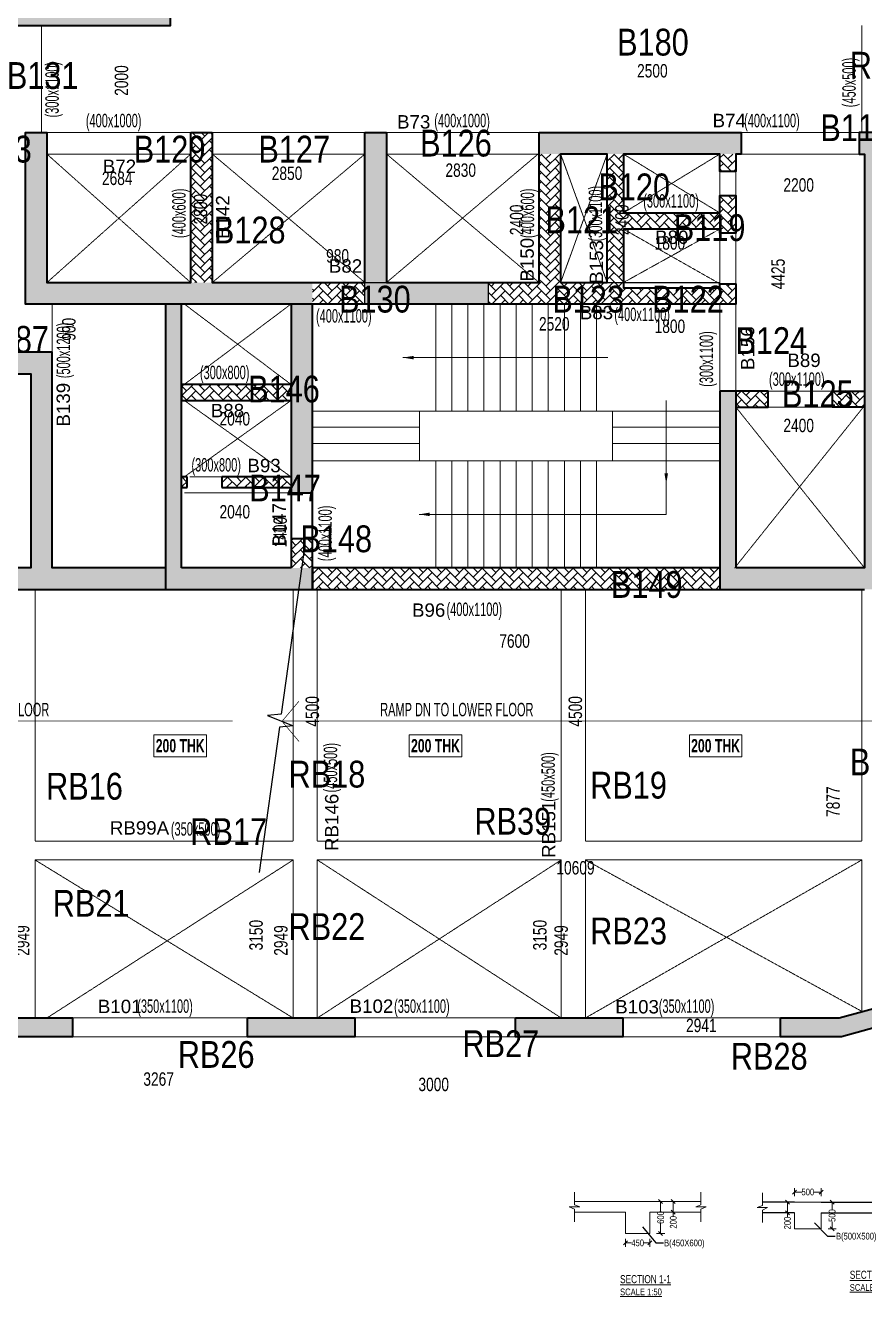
# Model space of a CAD drawing. Header units: millimetres. Extents: x 26 to 72197, y 58 to 62246.
# Drawn here: x 19381 to 35035, y 58 to 23782 of the extents above; entities that cross this region are included whole.
import ezdxf
from ezdxf.enums import TextEntityAlignment as Align

# ---------------------------------------------------------------- set-up
doc = ezdxf.new("R2010")
doc.units = ezdxf.units.MM
doc.linetypes.add('HIDDEN', pattern=[0.375, 0.25, -0.125])
for name, color, linetype, lineweight in [('A-ANNO-DIMS', 8, 'Continuous', 15), ('A-DETL-MISC', 35, 'Continuous', 15), ('A-FLOR-IDEN', 11, 'Continuous', 9), ('A-HIDD-ABVE', 8, 'HIDDEN', 20), ('S-BEAM', 7, 'Continuous', 18), ('S-BEAM-IDEN', 2, 'Continuous', 9), ('S-COL HATCH', 9, 'Continuous', 0), ('S-COLS', 5, 'Continuous', 35), ('SEC TEXT', 50, 'Continuous', 5)]:
    doc.layers.add(name, color=color, linetype=linetype, lineweight=lineweight)
for name, color, linetype in [('Abhinav working', 6, 'Continuous'), ('Beam Nos', 7, 'Continuous'), ('changes', 7, 'Continuous'), ('dim', 8, 'Continuous'), ('SECTION LINE', 4, 'Continuous')]:
    doc.layers.add(name, color=color, linetype=linetype)
doc.styles.add('Dim.s & Anno.(Misc.)', font='ARIALN.TTF')
doc.styles.add('SC-BBS1', font='SansSerif')
doc.styles.add('sd', font='ARIALN.TTF')
doc.styles.add('SOBHA', font='swisscl.ttf')
doc.styles.add('Swis721 LtCn BT', font='swisscl.ttf', dxfattribs={"width": 0.9, "height": 233.355162})
doc.styles.add('Swis721 LtCn BT_B', font='', dxfattribs={"width": 0.9, "height": 246.918336})
doc.styles.get('Swis721 LtCn BT_B').set_extended_font_data('Swis721 LtCn BT', bold=True)
doc.dimstyles.new('A-GFC-100', dxfattribs={"dimscale": 100, "dimtxt": 1.75, "dimasz": 1.5, "dimexe": 1.5, "dimexo": 0, "dimgap": 1, "dimtad": 1, "dimdsep": 46, "dimtxsty": 'Dim.s & Anno.(Misc.)', "dimblk": 'ARCHTICK', "dimcen": 0, "dimdle": 1.5, "dimclrd": 256, "dimclre": 8, "dimclrt": 6, "dimazin": 2, "dimtfac": 1, "dimtix": 1, "dimtmove": 2, "dimatfit": 3, "dimfxl": 1, "dimtolj": 1, "dimlwd": -1, "dimlwe": 9, "dimarcsym": 0})
doc.dimstyles.new('S-50', dxfattribs={"dimscale": 50, "dimtxt": 2.5, "dimasz": 1.5, "dimexe": 1.5, "dimexo": 1.5, "dimgap": 0.1, "dimtad": 0, "dimdec": 0, "dimrnd": 0.0005, "dimzin": 0, "dimdsep": 46, "dimtxsty": 'SOBHA', "dimblk": 'OBLIQUE', "dimcen": 0.09, "dimclrd": 8, "dimclre": 8, "dimclrt": 6, "dimadec": 0, "dimazin": 0, "dimtfac": 1, "dimtdec": 0, "dimtofl": 0, "dimtmove": 0, "dimatfit": 3, "dimfxl": 1.5, "dimfxlon": 1, "dimtolj": 1, "dimtzin": 0, "dimlwd": -1, "dimlwe": -1, "dimarcsym": 0})
pattern_1 = [(45, (-31794446.85, 20735559.75), (0, 169.7056275), [360, -120]), (135, (-31794362, 20735644.6), (1e-14, 169.7056275), [360, -120])]

# ---------------------------------------------------------------- blocks, each defined once
blk = doc.blocks.new('A$C0921b736')
at = {"layer": 'S-COL HATCH', "transparency": 33554687}
h = blk.add_hatch(color=256, dxfattribs=at)
h.dxf.hatch_style = 1
h.paths.add_polyline_path([(5425, 11675), (5425, 11275), (10175, 11275), (10175, 11675)])
h.paths.add_polyline_path([(5425, 11675), (5975, 11675), (5975, 22675), (5425, 22675)])
h = blk.add_hatch(color=256, dxfattribs=at)
h.dxf.hatch_style = 1
h.paths.add_polyline_path([(12825, 6075), (12825, 6475), (7871, 6475), (7871, 9275), (7471, 9275), (7471, 6075)])
at = {"layer": 'S-COL HATCH'}
h = blk.add_hatch(dxfattribs=at)
h.set_pattern_fill('AR-HBONE', color=256, scale=30)
h.set_pattern_definition(pattern_1)
h.paths.add_polyline_path([(10555, 6475), (10955, 6475), (10955, 9275), (10555, 9275)])
at = {"layer": 'S-COL HATCH', "transparency": 33554687}
h = blk.add_hatch(color=256, dxfattribs=at)
h.dxf.hatch_style = 1
h.paths.add_polyline_path([(13805, 9275), (14205, 9275), (14205, 6475), (13805, 6475)])
h = blk.add_hatch(color=256, dxfattribs=at)
h.dxf.hatch_style = 1
h.paths.add_polyline_path([(17055, 9275), (20825, 9275), (20825, 8875), (17055, 8875)])
h = blk.add_hatch(color=256, dxfattribs=at)
h.dxf.hatch_style = 1
h.paths.add_polyline_path([(20725, 4450), (20425, 4450), (20425, 1150), (20425, 750), (23125, 750), (23525, 750), (23525, 1150), (23525, 1150), (23525, 9275), (23025, 9275), (23025, 8875), (23125, 8875), (23125, 1150), (23125, 1150), (20725, 1150), (20725, 1150)])
at = {"layer": 'S-COL HATCH'}
h = blk.add_hatch(dxfattribs=at)
h.set_pattern_fill('AR-HBONE', color=256, scale=30)
h.set_pattern_definition(pattern_1)
h.paths.add_polyline_path([(18325, 8875), (18625, 8875), (18625, 7775), (20425, 7775), (20425, 8100), (20725, 8100), (20725, 7398), (20425, 7398), (20425, 7475), (18625, 7475), (18625, 6375), (20425, 6375), (20425, 6453), (20725, 6453), (20725, 6075), (16105, 6075), (16105, 6475), (18325, 6475)])
h = blk.add_hatch(dxfattribs=at)
h.set_pattern_fill('AR-HBONE', color=256, scale=30)
h.set_pattern_definition(pattern_1)
h.paths.add_polyline_path([(17055, 6475), (17455, 6475), (17455, 8875), (17055, 8875)])
h = blk.add_hatch(dxfattribs=at)
h.set_pattern_fill('AR-HBONE', color=256, scale=30)
h.set_pattern_definition(pattern_1)
h.paths.add_polyline_path([(20425, 8875), (20725, 8875), (20725, 8550), (20425, 8550)])
h = blk.add_hatch(dxfattribs=at)
h.set_pattern_fill('AR-HBONE', color=256, scale=30)
h.set_pattern_definition(pattern_1)
h.paths.add_polyline_path([(13805, 6475), (12825, 6475), (12825, 6075), (13805, 6075)])
at = {"layer": 'S-COL HATCH', "transparency": 33554687}
h = blk.add_hatch(color=256, dxfattribs=at)
h.dxf.hatch_style = 1
h.paths.add_polyline_path([(13805, 6475), (16105, 6475), (16105, 6075), (13805, 6075)])
h = blk.add_hatch(color=256, dxfattribs=at)
h.dxf.hatch_style = 1
h.paths.add_polyline_path([(10385, 6075), (10085, 6075), (10085, 750), (10385, 750), (12825, 750), (12825, 1150), (10385, 1150), (10385, 2850), (10385, 2850), (10385, 2850)])
h = blk.add_hatch(color=256, dxfattribs=at)
h.dxf.hatch_style = 1
h.paths.add_polyline_path([(12825, 6075), (12425, 6075), (12425, 6075), (12425, 4575), (12425, 4575), (12425, 4275), (12425, 2550), (12825, 2550)])
h = blk.add_hatch(color=256, dxfattribs=at)
h.dxf.hatch_style = 1
h.paths.add_polyline_path([(7571, 4775), (7571, 1150), (4571, 1150), (4571, 3648), (4171, 3648), (4171, 1150), (1200, 1150), (1200, 750), (10085, 750), (10085, 1150), (7971, 1150), (7971, 5175), (0, 5175), (0, 1675), (575, 1675), (575, 4775)])
at = {"layer": 'S-COL HATCH'}
h = blk.add_hatch(dxfattribs=at)
h.set_pattern_fill('AR-HBONE', color=256, scale=30)
h.set_pattern_definition(pattern_1)
h.paths.add_polyline_path([(12425, 4575), (10385, 4575), (10385, 4275), (12425, 4275)])
h = blk.add_hatch(dxfattribs=at)
h.set_pattern_fill('AR-HBONE', color=256, scale=30)
h.set_pattern_definition([(45, (-31794446.85, 20683630.75), (0, 169.7056275), [360, -120]), (135, (-31794362, 20683715.6), (1e-14, 169.7056275), [360, -120])])
h.paths.add_polyline_path([(21325, 4150), (21325, 4450), (20725, 4450), (20725, 4150)])
h.paths.add_polyline_path([(23125, 4150), (23125, 4450), (22525, 4450), (22525, 4150)])
h = blk.add_hatch(dxfattribs=at)
h.set_pattern_fill('AR-HBONE', color=256, scale=30)
h.set_pattern_definition(pattern_1)
h.paths.add_polyline_path([(10485, 2850), (10385, 2850), (10385, 2650), (10485, 2650)])
h = blk.add_hatch(dxfattribs=at)
h.set_pattern_fill('AR-HBONE', color=256, scale=30)
h.set_pattern_definition(pattern_1)
h.paths.add_polyline_path([(11135, 2850), (11135, 2650), (12425, 2650), (12425, 2850)])
h = blk.add_hatch(dxfattribs=at)
h.set_pattern_fill('AR-HBONE', color=256, scale=30)
h.set_pattern_definition(pattern_1)
h.paths.add_polyline_path([(12825, 1700), (12425, 1700), (12425, 1150), (12825, 1150)])
h = blk.add_hatch(dxfattribs=at)
h.set_pattern_fill('AR-HBONE', color=256, scale=30)
h.set_pattern_definition(pattern_1)
h.paths.add_polyline_path([(12825, 1150), (20425, 1150), (20425, 750), (12825, 750)])
at = {"layer": 'changes'}
blk.add_lwpolyline([(13805, 6475), (16105, 6475), (16105, 6075), (13805, 6075)], close=True, dxfattribs=at)
at = {"layer": 'S-COLS'}
for p, q in [((20425, 4450), (20425, 1150)), ((20725, 4450), (20725, 1150)), ((12425, 2550), (12825, 2550)), ((12425, 1700), (12825, 1700)), ((20425, 1150), (20425, 750))]:
    blk.add_line(p, q, dxfattribs=at)
at = {"layer": 'S-COLS', "elevation": 0}
blk.add_lwpolyline([(10175, 11675), (5425, 11675), (5425, 11275), (10175, 11275)], close=True, dxfattribs=at)
at = {"layer": 'S-COLS'}
for points in [[(17055, 9275), (20825, 9275), (20825, 8875), (20725, 8875), (20725, 8550), (20425, 8550), (20425, 8875), (19525, 8875), (18625, 8875), (18625, 7775), (20425, 7775), (20425, 8100), (20725, 8100), (20725, 7398), (20425, 7398), (20425, 7475), (18625, 7475), (18625, 6375), (19525, 6375), (20425, 6375), (20425, 6453), (20725, 6453), (20725, 6075), (18625, 6075), (18625, 6075), (7471, 6075), (7471, 9275), (7871, 9275), (7871, 6475), (10555, 6475), (10555, 9275)], [(10555, 9275), (10955, 9275)], [(10955, 9275), (10955, 6475), (13805, 6475), (13805, 9275)], [(13805, 9275), (14205, 9275)], [(14205, 9275), (14205, 6475), (17055, 6475), (17055, 9275)], [(23525, 1150), (23525, 9275), (23025, 9275), (23025, 8875), (23125, 8875), (23125, 1150), (20725, 1150)], [(10085, 6075), (10085, 750), (10385, 750)], [(10385, 1150), (10385, 6075)], [(12425, 6075), (12425, 1150)], [(12425, 750), (12825, 750), (12825, 6075)], [(0, 5175), (0, 1675), (575, 1675), (575, 4775), (7571, 4775), (7571, 1150), (4571, 1150), (4571, 3648), (4171, 3648), (4171, 1150), (1200, 1150), (1200, 750), (10085, 750)], [(10085, 1150), (7971, 1150), (7971, 5175), (25, 5175)], [(20725, 4150), (21325, 4150), (21325, 4450), (20425, 4450)], [(23125, 4150), (22525, 4150), (22525, 4450), (23125, 4450)], [(10485, 2850), (10385, 2850)], [(10485, 2650), (10485, 2850)], [(11135, 2850), (11135, 2650)], [(12425, 2850), (11135, 2850)], [(10385, 2650), (10485, 2650)], [(11135, 2650), (12425, 2650)], [(12425, 1150), (10385, 1150)], [(20425, 1150), (12825, 1150), (12825, 750), (23125, 750)], [(10385, 750), (12425, 750)]]:
    blk.add_lwpolyline(points, dxfattribs=at)
for points in [[(17455, 6475), (18325, 6475), (18325, 8875), (17455, 8875)], [(12425, 4575), (10385, 4575), (10385, 4275), (12425, 4275)]]:
    blk.add_lwpolyline(points, close=True, dxfattribs=at)
blk = doc.blocks.new('*U9')
blk.add_lwpolyline([(-31.73, 0), (-1.25, 0), (-0.62, 2.5), (0.62, -2.5), (1.25, 0), (28.62, 0)])
blk = doc.blocks.new('_ARCHTICK')
at = {"color": 0, "linetype": 'ByBlock', "const_width": 0.15}
blk.add_lwpolyline([(-0.5, -0.5), (0.5, 0.5)], dxfattribs=at)
blk = doc.blocks.new('A$Cb7cd9481')
at = {"layer": 'S-COL HATCH', "transparency": 33554687}
h = blk.add_hatch(color=256, dxfattribs=at)
h.dxf.hatch_style = 1
h.paths.add_polyline_path([(15747, -13822), (15654, -13485), (14779, -13724), (13686, -13724), (13686, -14074), (14825, -14074)])
h = blk.add_hatch(color=256, dxfattribs=at)
h.dxf.hatch_style = 1
h.paths.add_polyline_path([(478, -14074), (478, -13724), (-1522, -13724), (-1522, -14074)])
h = blk.add_hatch(color=256, dxfattribs=at)
h.dxf.hatch_style = 1
h.paths.add_polyline_path([(5745, -14074), (5745, -13724), (3745, -13724), (3745, -14074)])
h = blk.add_hatch(color=256, dxfattribs=at)
h.dxf.hatch_style = 1
h.paths.add_polyline_path([(10745, -14074), (10745, -13724), (8745, -13724), (8745, -14074)])
at = {"layer": 'S-COLS', "elevation": 0}
blk.add_lwpolyline([(13686, -13724), (14779, -13724), (15654, -13485), (15747, -13822), (14825, -14074), (13686, -14074), (13686, -13724)], dxfattribs=at)
for points in [[(-1522, -13724), (478, -13724), (478, -14074), (-1522, -14074)], [(3745, -13724), (5745, -13724), (5745, -14074), (3745, -14074)], [(8745, -13724), (10745, -13724), (10745, -14074), (8745, -14074)]]:
    blk.add_lwpolyline(points, close=True, dxfattribs=at)
blk = doc.blocks.new('_OBLIQUE')
at = {"color": 0, "linetype": 'ByBlock'}
blk.add_line((-0.5, -0.5), (0.5, 0.5), dxfattribs=at)
blk = doc.blocks.new('*D29')
at = {"layer": 'Defpoints', "color": 0, "transparency": 16777216}
for p in [(31490, 1834), (31467, 1634), (31490, 1634)]:
    blk.add_point(p, dxfattribs=at)
at = {"layer": 'S-BEAM', "color": 8, "transparency": 16777216}
for p, q in [((31467, 1834), (31392, 1834)), ((31467, 1834), (31467, 1634)), ((31467, 1634), (31392, 1634)), ((31467, 1634), (31467, 1559))]:
    blk.add_line(p, q, dxfattribs=at)
at = {"layer": 'S-BEAM', "color": 8, "transparency": 16777216, "xscale": 75, "yscale": 75, "zscale": 75}
for p, rotation in [((31467, 1834), 90), ((31467, 1634), 270)]:
    blk.add_blockref('_OBLIQUE', p, dxfattribs=dict(at, rotation=rotation))
at = {"layer": 'S-BEAM', "color": 6, "transparency": 16777216, "insert": (31467, 1445), "char_height": 125, "attachment_point": 5, "rotation": 90, "style": 'SOBHA'}
blk.add_mtext('\\A1;200', dxfattribs=at)
blk = doc.blocks.new('*D32')
at = {"layer": 'Defpoints', "color": 0, "transparency": 16777216}
for p in [(31028, 1834), (31231, 1834), (31028, 1234)]:
    blk.add_point(p, dxfattribs=at)
at = {"layer": 'S-BEAM', "color": 8, "transparency": 16777216}
for p, q in [((31156, 1834), (31306, 1834)), ((31231, 1834), (31231, 1649)), ((31156, 1234), (31306, 1234)), ((31231, 1234), (31231, 1420))]:
    blk.add_line(p, q, dxfattribs=at)
at = {"layer": 'S-BEAM', "color": 8, "transparency": 16777216, "xscale": 75, "yscale": 75, "zscale": 75}
for p, rotation in [((31231, 1834), 90), ((31231, 1234), 270)]:
    blk.add_blockref('_OBLIQUE', p, dxfattribs=dict(at, rotation=rotation))
at = {"layer": 'S-BEAM', "color": 6, "transparency": 16777216, "insert": (31231, 1534), "char_height": 125, "attachment_point": 5, "rotation": 90, "style": 'SOBHA'}
blk.add_mtext('\\A1;600', dxfattribs=at)
blk = doc.blocks.new('*D33')
at = {"layer": 'Defpoints', "color": 0, "transparency": 16777216}
for p in [(34227, 1819), (34430, 1819), (34227, 1320)]:
    blk.add_point(p, dxfattribs=at)
at = {"layer": 'S-BEAM', "color": 8, "transparency": 16777216}
for p, q in [((34355, 1819), (34505, 1819)), ((34430, 1819), (34430, 1684)), ((34430, 1320), (34430, 1455)), ((34355, 1320), (34505, 1320))]:
    blk.add_line(p, q, dxfattribs=at)
at = {"layer": 'S-BEAM', "color": 8, "transparency": 16777216, "xscale": 75, "yscale": 75, "zscale": 75}
for p, rotation in [((34430, 1819), 90), ((34430, 1320), 270)]:
    blk.add_blockref('_OBLIQUE', p, dxfattribs=dict(at, rotation=rotation))
at = {"layer": 'S-BEAM', "color": 6, "transparency": 16777216, "insert": (34430, 1570), "char_height": 125, "attachment_point": 5, "rotation": 90, "style": 'SOBHA'}
blk.add_mtext('\\A1;500', dxfattribs=at)
blk = doc.blocks.new('*D34')
at = {"layer": 'Defpoints', "color": 0, "transparency": 16777216}
for p in [(33727, 2009), (33727, 1819), (34227, 1819)]:
    blk.add_point(p, dxfattribs=at)
at = {"layer": 'S-BEAM', "color": 8, "transparency": 16777216}
for p, q in [((33727, 1934), (33727, 2084)), ((33727, 2009), (33863, 2009)), ((34227, 2009), (34091, 2009)), ((34227, 1934), (34227, 2084))]:
    blk.add_line(p, q, dxfattribs=at)
at = {"layer": 'S-BEAM', "color": 8, "transparency": 16777216, "xscale": 75, "yscale": 75, "zscale": 75, "rotation": 180}
blk.add_blockref('_OBLIQUE', (33727, 2009), dxfattribs=at)
at = {"layer": 'S-BEAM', "color": 8, "transparency": 16777216, "xscale": 75, "yscale": 75, "zscale": 75}
blk.add_blockref('_OBLIQUE', (34227, 2009), dxfattribs=at)
at = {"layer": 'S-BEAM', "color": 6, "transparency": 16777216, "insert": (33977, 2009), "char_height": 125, "attachment_point": 5, "style": 'SOBHA'}
blk.add_mtext('\\A1;500', dxfattribs=at)
blk = doc.blocks.new('*D36')
at = {"layer": 'Defpoints', "color": 0, "transparency": 16777216}
for p in [(33630, 1819), (33597, 1619), (33630, 1619)]:
    blk.add_point(p, dxfattribs=at)
at = {"layer": 'S-BEAM', "color": 8, "transparency": 16777216}
for p, q in [((33597, 1819), (33522, 1819)), ((33597, 1819), (33597, 1619)), ((33597, 1619), (33522, 1619)), ((33597, 1619), (33597, 1544))]:
    blk.add_line(p, q, dxfattribs=at)
at = {"layer": 'S-BEAM', "color": 8, "transparency": 16777216, "xscale": 75, "yscale": 75, "zscale": 75}
for p, rotation in [((33597, 1819), 90), ((33597, 1619), 270)]:
    blk.add_blockref('_OBLIQUE', p, dxfattribs=dict(at, rotation=rotation))
at = {"layer": 'S-BEAM', "color": 6, "transparency": 16777216, "insert": (33597, 1430), "char_height": 125, "attachment_point": 5, "rotation": 90, "style": 'SOBHA'}
blk.add_mtext('\\A1;200', dxfattribs=at)
blk = doc.blocks.new('*D38')
at = {"layer": 'Defpoints', "color": 0, "transparency": 16777216}
for p in [(30578, 1234, 0), (31028, 1234, 0), (31028, 1059)]:
    blk.add_point(p, dxfattribs=at)
at = {"layer": 'S-BEAM', "color": 8, "transparency": 16777216}
for p, q in [((30578, 1134), (30578, 984)), ((30578, 1059), (30688, 1059)), ((31028, 1059), (30918, 1059)), ((31028, 1134), (31028, 984))]:
    blk.add_line(p, q, dxfattribs=at)
at = {"layer": 'S-BEAM', "color": 8, "transparency": 16777216, "xscale": 75, "yscale": 75, "zscale": 75, "rotation": 180}
blk.add_blockref('_OBLIQUE', (30578, 1059), dxfattribs=at)
at = {"layer": 'S-BEAM', "color": 8, "transparency": 16777216, "xscale": 75, "yscale": 75, "zscale": 75}
blk.add_blockref('_OBLIQUE', (31028, 1059), dxfattribs=at)
at = {"layer": 'S-BEAM', "color": 6, "transparency": 16777216, "insert": (30803, 1059), "char_height": 125, "attachment_point": 5, "style": 'SOBHA'}
blk.add_mtext('\\A1;450', dxfattribs=at)
blk = doc.blocks.new('A$C40398dd4')
at = {"layer": 'A-ANNO-DIMS', "ltscale": 500, "elevation": 0}
blk.add_lwpolyline([(5810, 1000), (6600, 1000), (6600, 1565)], dxfattribs=at)
at = {"layer": 'A-DETL-MISC'}
for p, q in [((2300, 4925), (2300, 2925)), ((2600, 4925), (2600, 2925)), ((2900, 4925), (2900, 2925)), ((3200, 4925), (3200, 2925)), ((3500, 4925), (3500, 2925)), ((3800, 4925), (3800, 2925)), ((4100, 4925), (4100, 2925)), ((4400, 4925), (4400, 2925)), ((4700, 4925), (4700, 2925)), ((5000, 4925), (5000, 2925)), ((5300, 4925), (5300, 2925)), ((2300, 0), (2300, 2000)), ((2600, 0), (2600, 2000)), ((2900, 0), (2900, 2000)), ((3200, 0), (3200, 2000)), ((3500, 0), (3500, 2000)), ((3800, 0), (3800, 2000)), ((4100, 0), (4100, 2000)), ((4400, 0), (4400, 2000)), ((4700, 0), (4700, 2000)), ((5000, 0), (5000, 2000)), ((5300, 0), (5300, 2000))]:
    blk.add_line(p, q, dxfattribs=at)
for points in [[(2000, 2925), (0, 2925)], [(5600, 2925), (7600, 2925)], [(2000, 2625), (0, 2625)], [(5600, 2625), (7600, 2625)], [(2000, 2325), (0, 2325)], [(5600, 2325), (7600, 2325)]]:
    blk.add_lwpolyline(points, dxfattribs=at)
blk.add_lwpolyline([(5600, 2925), (5600, 2000), (2000, 2000), (2000, 2925)], close=True, dxfattribs=at)
at = {"layer": 'A-DETL-MISC', "elevation": 0}
for points in [[(2000, 2000), (0, 2000)], [(5600, 2000), (7600, 2000)]]:
    blk.add_lwpolyline(points, dxfattribs=at)
at = {"layer": 'A-ANNO-DIMS', "ltscale": 500}
for points in [[(1688, 3925), (5510, 3925)], [(6600, 1565), (6600, 3126)], [(1988, 1000), (5810, 1000)]]:
    blk.add_leader(points, dimstyle='A-GFC-100', override={"dimasz": 2, "dimtad": 0, "dimfxl": 0.18, "dimarcsym": 1}, dxfattribs=at)

msp = doc.modelspace()

# ---------------------------------------------------------------- linework, layer by layer
at = {"layer": 'A-FLOR-IDEN', "color": 8, "elevation": 0, "flags": 128}
for points in [[(22756.5, 10540.3), (22756.5, 10128.5), (21779, 10128.5), (21779, 10540.3)], [(27519, 10540.3), (27519, 10128.5), (26541.5, 10128.5), (26541.5, 10540.3)], [(32743.9, 10540.3), (32743.9, 10128.5), (31766.4, 10128.5), (31766.4, 10540.3)]]:
    msp.add_lwpolyline(points, close=True, dxfattribs=at)
at = {"layer": 'A-HIDD-ABVE', "linetype": 'HIDDEN'}
for p, q in [((19780.8, 21381.9), (22465.1, 18981.9)), ((19780.8, 18981.9), (22465.1, 21381.9)), ((22865.1, 21381.9), (25715.1, 18981.9)), ((22865.1, 18981.9), (25715.1, 21381.9)), ((26115.1, 21381.9), (28965.1, 18981.9)), ((26115.1, 18981.9), (28945.1, 21381.9)), ((29365.1, 21381.9), (30235.1, 18981.9)), ((29365.1, 18981.9), (30235.1, 21381.9)), ((30535.1, 21381.9), (32335.1, 20281.9)), ((30535.1, 20281.9), (32335.1, 21381.9)), ((30535.1, 18981.9), (32335.1, 19981.9)), ((30535.1, 19981.9), (32335.1, 18959.4)), ((22345.2, 18581.9), (24335.1, 17081.9)), ((22345.2, 17081.9), (24335.1, 18581.9)), ((22345.2, 16781.9), (24335.1, 15356.7)), ((22345.2, 15356.7), (24335.1, 16781.9)), ((35011, 16656.7), (32611, 13656.7)), ((32635.1, 16656.7), (35035.1, 13656.7)), ((19559.3, 8206.7, 0), (24376, 5256.7)), ((24376, 8206.7), (19780.8, 5256.7)), ((24826, 8206.7), (29376, 5256.7)), ((29376, 8206.7), (24826, 5256.7)), ((29826, 8206.7), (34985.1, 5380.2)), ((34985.1, 8206.7), (29826, 5256.7))]:
    msp.add_line(p, q, dxfattribs=at)
at = {"layer": 'Beam Nos'}
for p, q in [((33726.8, 1819.4), (33128.4, 1819.4)), ((34226.8, 1819.4, 0), (36326.8, 1819.4, 0)), ((33726.8, 1619.4), (33128.4, 1619.4)), ((34226.8, 1619.4, 0), (36326.8, 1619.4, 0))]:
    msp.add_line(p, q, dxfattribs=at)
at = {"layer": 'S-BEAM', "linetype": 'HIDDEN'}
for p, q in [((19680.8, 21781.9), (19680.8, 23781.9, 0)), ((34985.1, 23781.9), (34985.1, 21781.9)), ((19780.8, 21781.9), (22465.1, 21781.9)), ((22865.1, 21781.9), (25715.1, 21781.9)), ((26115.1, 21781.9), (28965.1, 21781.9)), ((32735.2, 21781.9), (34935.1, 21781.9)), ((32635.1, 18959.4), (32635.1, 21381.9)), ((32735.2, 21381.9), (34935.1, 21381.9)), ((32335.1, 16956.7), (32335.1, 18581.9)), ((32635.1, 16956.7), (32635.1, 18581.9)), ((33235.1, 16956.7), (34435.1, 16956.7)), ((22345.2, 15056.7), (24335.1, 15056.7)), ((19559.3, 13256.7), (19559.3, 8556.7)), ((24376, 13256.7), (24376, 8556.7)), ((24826, 13256.7), (24826, 8556.7)), ((29376, 13256.7), (29376, 8556.7)), ((29826, 13256.7), (29826, 8556.7)), ((34985.1, 13256.7), (34985.1, 8556.7))]:
    msp.add_line(p, q, dxfattribs=at)
at = {"layer": 'S-BEAM'}
for p, q in [((19780.8, 21381.9), (22465.1, 21381.9)), ((22865.1, 21381.9), (25715.1, 21381.9)), ((26115.1, 21381.9), (28945.1, 21381.9)), ((32335.1, 18959.4), (32335.1, 21381.9)), ((33235.1, 16656.7), (34435.1, 16656.7)), ((22445.2, 15356.7), (23095.2, 15356.7)), ((19559.3, 8206.7, 0), (19559.3, 5256.7, 0)), ((24376, 8206.7), (24376, 5256.7)), ((24826, 8206.7), (24826, 5256.7)), ((29376, 8206.7), (29376, 5256.7)), ((29826, 8206.7), (29826, 5256.7)), ((34985.1, 8206.7), (34985.1, 5380.2)), ((20259.3, 5257.9, 0), (23526, 5257.9)), ((28526, 5257.9, 0), (25526, 5257.9)), ((30526, 5257.9, 0), (33467, 5257.9)), ((20259.3, 4907.9, 0), (23526, 4907.9)), ((28526, 4907.9, 0), (25526, 4907.9)), ((30526, 4907.9, 0), (33467, 4907.9)), ((29624, 1834.1, 0), (31981.9, 1834.1, 0)), ((30577.9, 1634.1, 0), (29624, 1634.1, 0)), ((30577.9, 1234.1, 0), (30577.9, 1634.1, 0)), ((31027.9, 1634.1, 0), (31981.9, 1634.1, 0)), ((31027.9, 1634.1, 0), (31027.9, 1234.1, 0)), ((33726.8, 1319.7), (33726.8, 1619.4)), ((34226.8, 1619.4, 0), (34226.8, 1319.7, 0)), ((30577.9, 1234.1, 0), (31027.9, 1234.1, 0)), ((33726.8, 1319.7), (34226.8, 1319.7, 0)), ((33726.8, 1319.7), (33726.8, 1319.7))]:
    msp.add_line(p, q, dxfattribs=at)
at = {"layer": 'S-BEAM', "linetype": 'ByBlock'}
msp.add_line((19880.8, 17681.9), (19880.8, 18581.9), dxfattribs=at)
at = {"layer": 'S-BEAM', "const_width": 12.5, "elevation": 0}
for points in [[(24483.7, 10419.2), (24167.4, 10794.2), (24483.7, 11169.2)], [(23248.1, 10798.5), (13613, 10798.5)], [(35435.1, 10798.5), (24167.5, 10798.5)]]:
    msp.add_lwpolyline(points, dxfattribs=at)
at = {"layer": 'S-BEAM', "linetype": 'HIDDEN', "elevation": 0}
for points in [[(19559.3, 8556.7), (24376, 8556.7)], [(24826, 8556.7), (29376, 8556.7)], [(29826, 8556.7), (34985.1, 8556.7)]]:
    msp.add_lwpolyline(points, dxfattribs=at)
at = {"layer": 'S-BEAM', "elevation": 0}
for points in [[(19559.3, 8206.7), (24376, 8206.7)], [(24826, 8206.7), (29376, 8206.7)], [(29826, 8206.7), (34985.1, 8206.7)]]:
    msp.add_lwpolyline(points, dxfattribs=at)
at = {"layer": 'S-BEAM', "color": 8, "elevation": 0}
for points in [[(29624, 2005.9), (29624, 1771.4), (29720.8, 1735.2), (29527, 1735.2), (29624, 1687.4), (29624, 1453.3)], [(31981.9, 2005.9), (31981.9, 1771.4), (31885.1, 1735.2), (32078.8, 1735.2), (31981.9, 1687.4), (31981.9, 1453.3)], [(33128.4, 1991.3), (33128.4, 1756.8), (33031.6, 1720.5), (33225.3, 1720.5), (33128.4, 1672.7), (33128.4, 1438.7)]]:
    msp.add_lwpolyline(points, dxfattribs=at)
at = {"layer": 'S-COL HATCH'}
msp.add_line((33726.8, 1819.4), (34226.8, 1819.4, 0), dxfattribs=at)
at = {"layer": 'SECTION LINE'}
msp.add_line((30235.1, 18981.9), (32335.1, 18981.9), dxfattribs=at)

# ---------------------------------------------------------------- block references
at = {"xscale": -100, "yscale": 100, "zscale": 100, "rotation": 82.03946666592795}
msp.add_blockref('*U9', (24136.4, 10806.7), dxfattribs=at)
at = {"layer": 'changes'}
msp.add_blockref('A$C0921b736', (11910.1, 12506.7), dxfattribs=at)
at = {"layer": 'S-BEAM'}
msp.add_blockref('A$Cb7cd9481', (19780.8, 18981.9), dxfattribs=at)
at = {"layer": 'S-BEAM-IDEN'}
msp.add_blockref('A$C40398dd4', (24735.1, 13656.7), dxfattribs=at)

# ---------------------------------------------------------------- texts
at = {"layer": 'A-FLOR-IDEN', "color": 1, "char_height": 246.92, "width": 1155, "attachment_point": 2, "line_spacing_factor": 0.964267, "style": 'Swis721 LtCn BT_B'}
for insert in [(22267.7, 10462.3), (27030.2, 10462.3), (32255.2, 10462.3)]:
    msp.add_mtext('200 THK', dxfattribs=dict(at, insert=insert))
at = {"layer": 'Abhinav working', "color": 2}
for s, height, style, p in [('B180', 500, 'Dim.s & Anno.(Misc.)', (30418.2, 23219.8, 0)), ('RB12', 500, 'Dim.s & Anno.(Misc.)', (34758.6, 22789.2, 0)), ('B131', 500, 'Dim.s & Anno.(Misc.)', (19033.7, 22596.5)), ('2500', 250, 'SOBHA', (30791.3, 22810.6)), ('B118', 500, 'Dim.s & Anno.(Misc.)', (34210, 21623.2, 0)), ('B126', 500, 'Dim.s & Anno.(Misc.)', (26743.5, 21335.4)), ('B133', 500, 'Dim.s & Anno.(Misc.)', (18161.6, 21223.2, 0)), ('B129', 500, 'Dim.s & Anno.(Misc.)', (21400.8, 21223.2, 0)), ('B127', 500, 'Dim.s & Anno.(Misc.)', (23726.4, 21223.2, 0)), ('2850', 250, 'SOBHA', (23976.3, 20897.5)), ('2830', 250, 'SOBHA', (27216.3, 20955.8)), ('2684', 250, 'SOBHA', (20808, 20803.3)), ('B120', 500, 'Dim.s & Anno.(Misc.)', (30068.5, 20518.3)), ('2200', 250, 'SOBHA', (33521.3, 20679)), ('B121', 500, 'Dim.s & Anno.(Misc.)', (29081.9, 19904.2)), ('B128', 500, 'Dim.s & Anno.(Misc.)', (22895.8, 19712.6)), ('B119', 500, 'Dim.s & Anno.(Misc.)', (31475.6, 19758.7)), ('1800', 250, 'SOBHA', (31118.5, 19596.8)), ('980', 250, 'SOBHA', (24990.2, 19356.9)), ('B130', 500, 'Dim.s & Anno.(Misc.)', (25230.9, 18423.2, 0)), ('B123', 500, 'Dim.s & Anno.(Misc.)', (29210.3, 18423.2, 0)), ('B122', 500, 'Dim.s & Anno.(Misc.)', (31071.8, 18423.2, 0)), ('2520', 250, 'SOBHA', (28961.3, 18087.1)), ('1800', 250, 'SOBHA', (31118.5, 18041.9)), ('B187', 500, 'Dim.s & Anno.(Misc.)', (18482.7, 17672.5, 0)), ('B124', 500, 'Dim.s & Anno.(Misc.)', (32625.9, 17649.5)), ('B146', 500, 'Dim.s & Anno.(Misc.)', (23534.9, 16745.6)), ('B125', 500, 'Dim.s & Anno.(Misc.)', (33494.1, 16655.6)), ('2040', 250, 'SOBHA', (23001.3, 16315.1)), ('B147', 500, 'Dim.s & Anno.(Misc.)', (23554.7, 14898, 0)), ('B148', 500, 'Dim.s & Anno.(Misc.)', (24510.3, 13950.3, 0)), ('B149', 500, 'Dim.s & Anno.(Misc.)', (30301.6, 13098, 0)), ('7600', 250, 'SOBHA', (28220.7, 12167.4)), ('B162', 500, 'Dim.s & Anno.(Misc.)', (34760.3, 9785.3, 0)), ('RB18', 500, 'Dim.s & Anno.(Misc.)', (24288.9, 9558.4, 0)), ('RB16', 500, 'Dim.s & Anno.(Misc.)', (19766.3, 9332.1, 0)), ('RB19', 500, 'Dim.s & Anno.(Misc.)', (29916.2, 9352.4, 0)), ('RB39', 500, 'Dim.s & Anno.(Misc.)', (27757, 8678.5)), ('RB17', 500, 'Dim.s & Anno.(Misc.)', (22455.8, 8486.2, 0)), ('10609', 250, 'SOBHA', (29285.7, 7935.8)), ('RB21', 500, 'Dim.s & Anno.(Misc.)', (19890.1, 7146.6, 0)), ('RB22', 500, 'Dim.s & Anno.(Misc.)', (24288.9, 6713.1, 0)), ('RB23', 500, 'Dim.s & Anno.(Misc.)', (29916.2, 6630.9, 0)), ('2941', 250, 'SOBHA', (31705.1, 4994.2)), ('RB27', 500, 'Dim.s & Anno.(Misc.)', (27532.1, 4526.4)), ('RB26', 500, 'Dim.s & Anno.(Misc.)', (22223.1, 4326.2)), ('RB28', 500, 'Dim.s & Anno.(Misc.)', (32540.7, 4292.8)), ('3267', 250, 'SOBHA', (21580.2, 3992.6)), ('3000', 250, 'SOBHA', (26712.5, 3892.7))]:
    msp.add_text(s, height=height, dxfattribs=dict(at, style=style)).set_placement(p)
at = {"layer": 'Abhinav working', "color": 2, "style": 'SOBHA'}
for s, rotation, p in [('2000', 90, (21296.2, 22468.1)), ('2800', 90, (22772.7, 20068.1)), ('2400', 90, (28669.9, 19868.1)), ('2400', 90, (30633.9, 19868.1)), ('4425', 90, (33545.4, 18857.6)), ('900', 90, (20314.9, 17897)), ('2400', 359.99982, (33521.3, 16191.6)), ('2040', 0.00029, (23001.3, 14579.6)), ('1400', 90, (24257.1, 14040.2)), ('4500', 90, (24857.6, 10694.6)), ('4500', 90, (29763.9, 10694.6)), ('7877', 89.63629, (34570.5, 9008)), ('2949', 90, (19453.5, 6418.5)), ('3150', 90, (23807.4, 6518.2)), ('2949', 90, (24269.9, 6418.5)), ('3150', 90, (29101.8, 6518.2)), ('2949', 90, (29498.7, 6418.5))]:
    msp.add_text(s, height=250, rotation=rotation, dxfattribs=at).set_placement(p)
at = {"layer": 'Beam Nos', "color": 3, "style": 'SC-BBS1'}
for s, p in [('B73', (26624, 21782.7)), ('B74', (32510.5, 21806.9)), ('B72', (21134.4, 20951.8)), ('B80', (31439, 19627.8)), ('B82', (25352.2, 19092.5)), ('B83', (30033.6, 18222.4)), ('B89', (33906.4, 17331.6)), ('B88', (23150, 16393.8)), ('B93', (23832.9, 15368, 0)), ('B96', (26903.2, 12670.1, 0)), ('RB99A', (21508.7, 8605.4, 0)), ('B101', (21139.4, 5272.4, 0)), ('B102', (25836.5, 5277.1, 0)), ('B103', (30791.4, 5266.9, 0))]:
    msp.add_text(s, height=250, dxfattribs=at).set_placement(p, align=Align.BOTTOM_CENTER)
for s, p in [('B142', (23260.7, 20204.6)), ('B150', (28939.6, 19409.3)), ('B153', (30232.3, 19367.5, 0)), ('B156', (33053.2, 17757.4, 0)), ('B139', (20286.7, 16703.8)), ('B147', (24313.7, 14461, 0)), ('RB146', (25294.1, 8907.7, 0)), ('RB151', (29340.8, 8779.1, 0))]:
    msp.add_text(s, height=250, rotation=90, dxfattribs=at).set_placement(p, align=Align.BOTTOM_CENTER)
at = {"layer": 'dim', "color": 6, "char_height": 125, "attachment_point": 1, "style": 'SOBHA'}
for s, insert in [('\\A1; B(500X500) ', (34462.9, 1247.9, 0)), ('\\A1; B(450X600) ', (31256.1, 1121.2))]:
    msp.add_mtext(s, dxfattribs=dict(at, insert=insert))
at = {"layer": 'S-BEAM-IDEN', "style": 'Swis721 LtCn BT', "width": 0.8}
for s, rotation, p in [('(300x1100)', 90, (20001.8, 22064.4)), ('(450x500)', 90, (34869.8, 22254.7, 0)), ('(400x1000)', 360, (20508.5, 21881.3)), ('(400x1000)', 360, (27008.5, 21881.3)), ('(400x1100)', 360, (32788.5, 21881.3)), ('(400x600)', 90, (22369.8, 19813.4)), ('(400x600)', 90, (28869.8, 19813.4)), ('(300x1100)', 90, (30139.8, 19750.7)), ('(300x1100)', 360, (30906.2, 20382)), ('(400x1100)', 360, (30367.4, 18264.8)), ('(400x1100)', 360, (24801.5, 18236)), ('(500x1200)', 90, (20213.7, 17198)), ('(300x1100)', 90, (32208.3, 17037.1, 0)), ('(300x800)', 360, (22636.3, 17181.3)), ('(300x1100)', 360, (33252.3, 17056.1)), ('(300x800)', 360, (22478.3, 15456.1)), ('(400x1100)', 90, (25096.3, 13782.8)), ('(400x1100)', 360, (27236.7, 12759.8)), ('(450x500)', 90, (25195.5, 9466.5)), ('(450x500)', 90, (29256, 9293.5)), ('(350x500)', 360, (22094.1, 8660.2)), ('(350x1100)', 360, (21466.7, 5353.5)), ('(350x1100)', 360, (26258.2, 5353.5)), ('(350x1100)', 360, (31195.9, 5353.5))]:
    msp.add_text(s, height=250, rotation=rotation, dxfattribs=at).set_placement(p)
for p in [(16966, 10888.4), (25999, 10888.4)]:
    msp.add_text('RAMP DN TO LOWER FLOOR', height=250, dxfattribs=at).set_placement(p)
at = {"layer": 'SEC TEXT', "color": 1, "linetype": 'ByBlock', "char_height": 150, "width": 1170.106, "attachment_point": 1, "rotation": 0.01072, "style": 'sd'}
for s, insert in [('{\\fSwis721 LtCn BT|b0|i0|c0|p34;\\LSECTION 2-2\\P\\H0.83333x;SCALE 1:50}', (34759.5, 539.7)), ('{\\fSwis721 LtCn BT|b0|i0|c0|p34;\\LSECTION 1-1\\P\\H0.83333x;SCALE 1:50}', (30474.4, 457.6))]:
    msp.add_mtext(s, dxfattribs=dict(at, insert=insert))

# ---------------------------------------------------------------- dimensions: what is measured, and where the dimension line sits
at = {"layer": 'S-BEAM'}
dim = msp.add_linear_dim(base=(33726.8, 2009.4), p1=(34226.8, 1819.4, 0), p2=(33726.8, 1819.4), dimstyle='S-50', dxfattribs=at)
dim.commit()
dim.dimension.update_dxf_attribs({"geometry": '*D34', "text_midpoint": (33976.8, 2009.4)})
for base, p1, p2, picture, middle in [((31231.4, 1834.1, 0), (31027.9, 1234.1, 0), (31027.9, 1834.1, 0), '*D32', (31231.4, 1534.1, 0)), ((31467.3, 1634.1), (31489.8, 1834.1, 0), (31489.8, 1634.1, 0), '*D29', (31467.3, 1444.9)), ((34430.3, 1819.4, 0), (34226.8, 1319.7, 0), (34226.8, 1819.4, 0), '*D33', (34430.3, 1569.6, 0))]:
    dim = msp.add_linear_dim(base=base, p1=p1, p2=p2, angle=90, dimstyle='S-50', dxfattribs=at)
    dim.commit()
    dim.dimension.update_dxf_attribs({"geometry": picture, "text_midpoint": middle})
for p1, p2, distance, picture, middle in [((33630.1, 1819.4), (33630.1, 1619.4), -32.7, '*D36', (33597.4, 1430.3)), ((30577.9, 1234.1, 0), (31027.9, 1234.1, 0), -174.7, '*D38', (30802.9, 1059.4))]:
    dim = msp.add_aligned_dim(p1=p1, p2=p2, distance=distance, dimstyle='S-50', dxfattribs=at)
    dim.commit()
    dim.dimension.update_dxf_attribs({"geometry": picture, "text_midpoint": middle})

# ---------------------------------------------------------------- leaders
at = {"layer": 'dim'}
for points in [[(34101.1, 1433.2), (34346.1, 1185.4), (34489.1, 1185.4)], [(30894.2, 1356.5), (31139.2, 1058.7), (31282.2, 1058.7)]]:
    msp.add_leader(points, dimstyle='S-50', dxfattribs=at)

doc.saveas('drawing.dxf')
